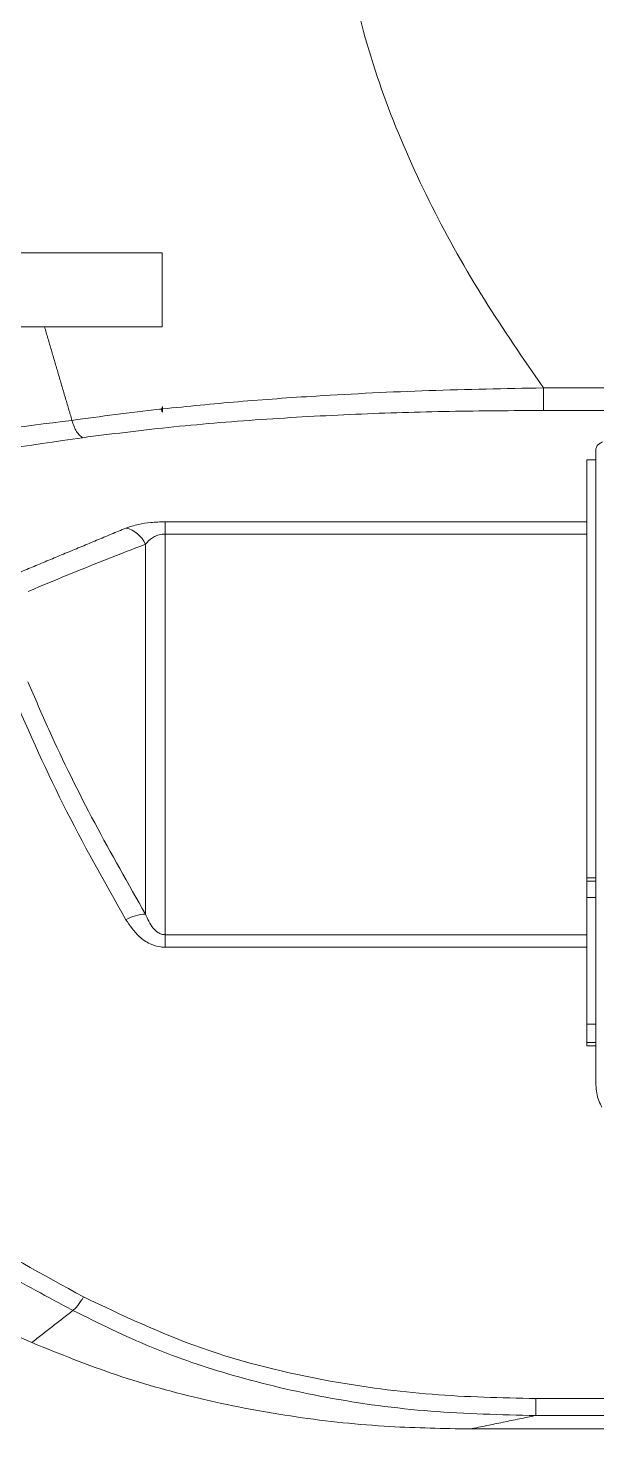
# Model space of a CAD drawing. Extents: x 12.1 to 108.7, y 1 to 80.4.
# Drawn here: x 28.432 to 29.667, y 29.24 to 32.279 of the extents above; entities that cross this region are included whole.
import ezdxf

# ---------------------------------------------------------------- set-up
doc = ezdxf.new("R2010")
doc.units = 0
doc.header["$MEASUREMENT"] = 0
doc.linetypes.add('SLD-Solid', pattern=[0])
doc.layers.add('OBJECT', color=7, linetype='CONTINUOUS')

msp = doc.modelspace()

# ---------------------------------------------------------------- linework, layer by layer
at = {"layer": 'OBJECT', "linetype": 'SLD-Solid', "lineweight": 15}
for p, q in [((28.7232, 31.7914), (28.7232, 31.6314)), ((29.5505, 31.4986), (29.5505, 31.4496)), ((29.5505, 31.4986), (31.4421, 31.4986)), ((29.5505, 31.4496), (31.4421, 31.4496)), ((29.6643, 29.989), (29.6643, 31.3663)), ((29.6448, 31.3423), (29.6643, 31.3423)), ((29.6448, 31.2082), (29.6448, 31.3423)), ((28.7292, 31.2082), (29.6448, 31.2082)), ((28.7292, 31.1817), (28.7292, 31.2082)), ((29.6448, 31.2082), (29.6448, 31.1817)), ((28.6868, 30.3572), (28.6868, 31.1594)), ((29.6448, 31.1817), (28.7292, 31.1817)), ((28.7292, 31.1817), (28.7292, 30.3125)), ((29.6448, 30.3125), (29.6448, 31.1817)), ((29.6643, 30.4355), (29.6448, 30.4355)), ((29.6643, 30.4289), (29.6448, 30.4289)), ((29.6643, 30.3933), (29.6448, 30.3933)), ((28.7292, 30.3125), (29.6448, 30.3125)), ((28.7292, 30.2854), (28.7292, 30.3125)), ((29.6448, 30.3125), (29.6448, 30.2854)), ((29.6448, 30.2854), (28.7292, 30.2854)), ((29.6448, 30.0715), (29.6448, 30.2854)), ((29.6643, 30.1183), (29.6448, 30.1183)), ((29.6643, 30.0788), (29.6448, 30.0788)), ((29.6643, 30.0715), (29.6448, 30.0715)), ((29.5338, 29.3063), (31.471, 29.3063)), ((29.5338, 29.3063), (29.5338, 29.2693)), ((29.5338, 29.2693), (31.4202, 29.2693)), ((29.3915, 29.2402), (29.699, 29.2402))]:
    msp.add_line(p, q, dxfattribs=at)
for centre, radius, start, end in [((28.6305, 31.1348), 0.0614, 23.5988, 76.9938), ((28.6906, 30.2638), 0.0935, 92.3463, 119.6637)]:
    msp.add_arc(centre, radius, start, end, dxfattribs=at)
for points, knots in [([(29.5505, 33.8702), (29.4888, 33.7795), (29.3761, 33.614), (29.2448, 33.3532), (29.1611, 33.1212), (29.1157, 32.9059), (29.099, 32.7129), (29.1083, 32.5191), (29.144, 32.3146), (29.21, 32.1036), (29.3054, 31.8908), (29.4193, 31.6884), (29.5068, 31.5619), (29.5505, 31.4986)], [0, 0, 0, 0, 0.128108, 0.233833, 0.339418, 0.414185, 0.488923, 0.563852, 0.638803, 0.729469, 0.820219, 0.910089, 1, 1, 1, 1]), ([(28.338, 31.7914), (28.4003, 31.7914), (28.5255, 31.7914), (28.6571, 31.7914), (28.7232, 31.7914)], [0, 0, 0, 0, 0.49732, 1, 1, 1, 1]), ([(28.7232, 31.6314), (28.6577, 31.6314), (28.5261, 31.6314), (28.4009, 31.6314), (28.338, 31.6314)], [0, 0, 0, 0, 0.497243, 1, 1, 1, 1]), ([(28.7239, 31.453), (28.7783, 31.4585), (28.8876, 31.4695), (29.0806, 31.4831), (29.3021, 31.494), (29.4674, 31.4971), (29.5505, 31.4986)], [0, 0, 0, 0, 0.2053137, 0.4121437, 0.7046199, 1, 1, 1, 1]), ([(26.5606, 31.1855), (26.6638, 31.2072), (26.867, 31.2501), (27.1917, 31.2964), (27.5195, 31.33), (27.8571, 31.3581), (28.1917, 31.386), (28.4164, 31.4143), (28.5273, 31.4283)], [0, 0, 0, 0, 0.166316, 0.327725, 0.500562, 0.66248, 0.833467, 1, 1, 1, 1]), ([(28.5273, 31.4283), (28.5899, 31.4367), (28.6541, 31.4454), (28.7206, 31.4526), (28.7222, 31.4528)], [0, 0, 0, 0, 0.976244, 1, 1, 1, 1]), ([(29.5505, 31.4496), (29.4825, 31.4493), (29.3462, 31.4486), (29.141, 31.4422), (28.9362, 31.4308), (28.7366, 31.4143), (28.6116, 31.3985), (28.5505, 31.3907)], [0, 0, 0, 0, 0.19706, 0.395317, 0.598309, 0.803454, 1, 1, 1, 1]), ([(28.7239, 31.4463), (28.7234, 31.4469), (28.7224, 31.4481), (28.7218, 31.4503), (28.722, 31.4519), (28.7222, 31.4527), (28.7222, 31.4528)], [0, 0, 0, 0, 0.324532, 0.65174, 0.939499, 1, 1, 1, 1]), ([(28.5505, 31.3907), (28.433, 31.3737), (28.1996, 31.34), (27.8568, 31.2829), (27.5114, 31.2233), (27.1645, 31.1629), (26.9312, 31.1235), (26.8172, 31.1043)], [0, 0, 0, 0, 0.1964703, 0.390239, 0.5940021, 0.8016156, 1, 1, 1, 1]), ([(29.6643, 31.3663), (29.6654, 31.3702), (29.667, 31.3756), (29.6761, 31.3803), (29.6786, 31.3816)], [0, 0, 0, 0, 0.726495, 1, 1, 1, 1]), ([(28.6443, 31.1946), (28.6528, 31.1974), (28.6677, 31.2024), (28.6979, 31.2073), (28.7187, 31.2079), (28.7292, 31.2082)], [0, 0, 0, 0, 0.395304, 0.6969, 1, 1, 1, 1]), ([(28.6868, 31.1594), (28.6702, 31.1531), (28.5817, 31.1195), (28.4991, 31.085), (28.432, 31.057)], [0, 0, 0, 0, 0.187713, 1, 1, 1, 1]), ([(28.7292, 31.1817), (28.727, 31.1816), (28.7206, 31.1814), (28.7108, 31.1785), (28.6975, 31.1714), (28.6912, 31.1644), (28.6868, 31.1594)], [0, 0, 0, 0, 0.1047703, 0.3101921, 0.5135895, 1, 1, 1, 1]), ([(28.6443, 30.345), (28.5976, 30.4277), (28.5039, 30.5934), (28.4277, 30.7666), (28.3895, 30.8533)], [0, 0, 0, 0, 0.4990582, 1, 1, 1, 1]), ([(28.4319, 30.8607), (28.4468, 30.8261), (28.4913, 30.7228), (28.5747, 30.554), (28.6494, 30.4229), (28.6868, 30.3572)], [0, 0, 0, 0, 0.2004768, 0.5997393, 1, 1, 1, 1]), ([(26.6674, 30.8188), (26.7444, 30.7536), (26.9085, 30.6148), (27.1665, 30.4196), (27.4411, 30.2213), (27.721, 30.0291), (28.0057, 29.8443), (28.2816, 29.6757), (28.4644, 29.575), (28.5525, 29.5265)], [0, 0, 0, 0, 0.1332965, 0.2835972, 0.4251808, 0.5779629, 0.7284195, 0.8690463, 1, 1, 1, 1]), ([(28.5294, 29.4974), (28.4755, 29.5264), (28.3786, 29.5785), (28.2326, 29.6576), (28.0923, 29.7342), (27.9445, 29.8159), (27.7988, 29.8978), (27.6581, 29.9786), (27.5191, 30.0603), (27.3535, 30.1609), (27.1619, 30.2829), (26.9496, 30.4295), (26.7473, 30.5825), (26.6215, 30.6952), (26.5606, 30.7498)], [0, 0, 0, 0, 0.078151, 0.140606, 0.211738, 0.281669, 0.355615, 0.424485, 0.488316, 0.561233, 0.671868, 0.779101, 0.893074, 1, 1, 1, 1]), ([(28.7292, 30.2854), (28.7261, 30.2855), (28.715, 30.2859), (28.6947, 30.2924), (28.6668, 30.3115), (28.653, 30.3321), (28.6443, 30.345)], [0, 0, 0, 0, 0.082276, 0.300825, 0.564048, 1, 1, 1, 1]), ([(28.7292, 30.3125), (28.7267, 30.3127), (28.7211, 30.3133), (28.7118, 30.3182), (28.6976, 30.332), (28.6913, 30.3466), (28.6868, 30.3572)], [0, 0, 0, 0, 0.100787, 0.226046, 0.441281, 1, 1, 1, 1]), ([(29.6773, 29.9386), (29.6762, 29.9406), (29.6695, 29.9527), (29.6649, 29.9701), (29.6644, 29.9852), (29.6643, 29.989)], [0, 0, 0, 0, 0.126884, 0.783073, 1, 1, 1, 1]), ([(27.6079, 29.7918), (27.6552, 29.771), (27.9324, 29.6491), (28.21, 29.528), (28.4402, 29.4275)], [0, 0, 0, 0, 0.170608, 1, 1, 1, 1]), ([(28.5525, 29.5265), (28.6365, 29.4868), (28.8068, 29.4063), (29.0649, 29.3439), (29.309, 29.3111), (29.4586, 29.3079), (29.5338, 29.3063)], [0, 0, 0, 0, 0.2762007, 0.5603853, 0.779105, 1, 1, 1, 1]), ([(29.5338, 29.2693), (29.4577, 29.2711), (29.3049, 29.2747), (29.0847, 29.3043), (28.8821, 29.3518), (28.6975, 29.4141), (28.5856, 29.4695), (28.5294, 29.4974)], [0, 0, 0, 0, 0.218089, 0.438109, 0.636555, 0.817195, 1, 1, 1, 1]), ([(28.4402, 29.4275), (28.5009, 29.403), (28.623, 29.3538), (28.8155, 29.3009), (29.014, 29.2637), (29.2071, 29.2434), (29.3334, 29.2412), (29.3915, 29.2402)], [0, 0, 0, 0, 0.201261, 0.404211, 0.61206, 0.821395, 1, 1, 1, 1])]:
    msp.add_open_spline(points, degree=3, knots=knots, dxfattribs=at)
for points, degree in [([(28.5273, 31.4283), (28.4677, 31.6314)], 1), ([(28.7222, 31.4528), (28.7239, 31.4583)], 1), ([(28.7239, 31.4583), (28.7239, 31.453)], 1), ([(28.5505, 31.3907), (28.5482, 31.3922), (28.5436, 31.3952), (28.5372, 31.4038), (28.5315, 31.4149), (28.5287, 31.4238), (28.5273, 31.4283)], 3), ([(28.7239, 31.453), (28.7239, 31.4463)], 1), ([(28.3895, 31.0883), (28.6443, 31.1946)], 1), ([(28.5294, 29.4974), (28.5309, 29.4986), (28.5339, 29.5011), (28.5397, 29.5078), (28.5459, 29.5162), (28.5503, 29.523), (28.5525, 29.5265)], 3), ([(28.4402, 29.4275), (28.5294, 29.4974)], 1), ([(29.5338, 29.2693), (29.3915, 29.2402)], 1)]:
    msp.add_open_spline(points, degree=degree, dxfattribs=at)

doc.saveas('drawing.dxf')
